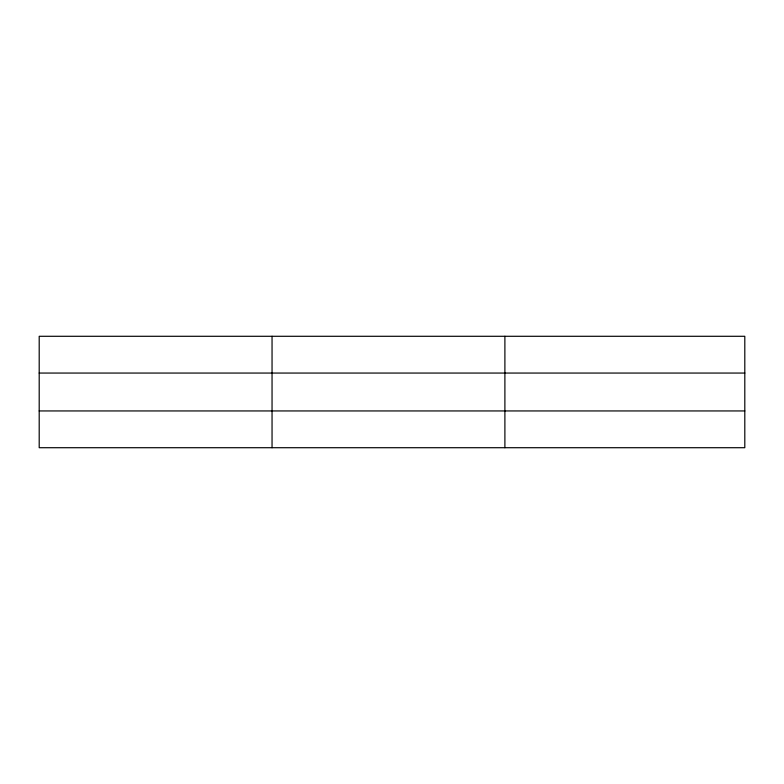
<?xml version="1.0" encoding="UTF-8"?>
<svg xmlns="http://www.w3.org/2000/svg" width="784" height="784" viewBox="0 0 784 784"><rect width="100%" height="100%" fill="white"/><g stroke="black" fill="none" stroke-linecap="round" stroke-linejoin="round"><path stroke-width="1.18" d="M272.048 336.287L272.048 447.713M504.896 336.287L504.896 447.713M744.8 373.057L744.8 336.287L39.2 336.287L39.2 447.713L744.8 447.713L744.8 373.057L39.2 373.057M39.2 410.943L744.8 410.943"/></g></svg>
